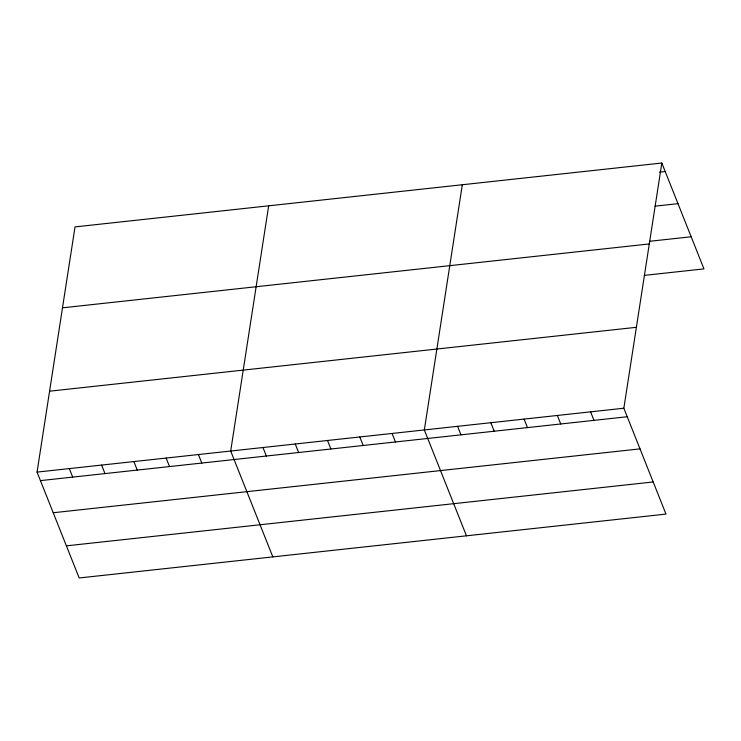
<?xml version="1.0" encoding="UTF-8"?>
<svg xmlns="http://www.w3.org/2000/svg" width="741" height="741" viewBox="0 0 741 741"><rect width="100%" height="100%" fill="white"/><g stroke="black" fill="none" stroke-linecap="round" stroke-linejoin="round"><path stroke-width="1.11" d="M661.824 163.029L623.848 408.226L665.974 514.097L79.176 577.971L37.05 472.11L75.026 226.903L661.824 163.029L703.95 268.89L644.327 275.383M268.668 205.822L230.692 451.028L272.827 556.889M462.31 184.75L424.334 429.947L466.469 535.817M659.471 172.162L665.205 171.541M655.063 206.165L677.996 203.664M649.885 241.26L691.168 236.768M62.494 307.821L649.292 243.946M49.582 391.192L636.38 327.309M37.05 472.11L623.848 408.226M40.44 480.622L627.238 416.738M53.222 512.744L640.02 448.87M66.394 545.848L653.192 481.965M590.596 411.848L593.986 420.36M557.343 415.469L560.733 423.982M524.091 419.091L527.481 427.603M490.838 422.703L494.228 431.216M457.586 426.325L460.976 434.837M392.063 433.457L395.453 441.969M359.793 436.977L363.173 445.489M327.513 440.487L330.903 449M295.242 443.998L298.632 452.51M262.972 447.508L266.352 456.03M198.421 454.539L201.811 463.051M166.141 458.049L169.532 466.561M133.871 461.569L137.261 470.081M101.6 465.079L104.981 473.592M69.321 468.59L72.711 477.102"/></g></svg>
